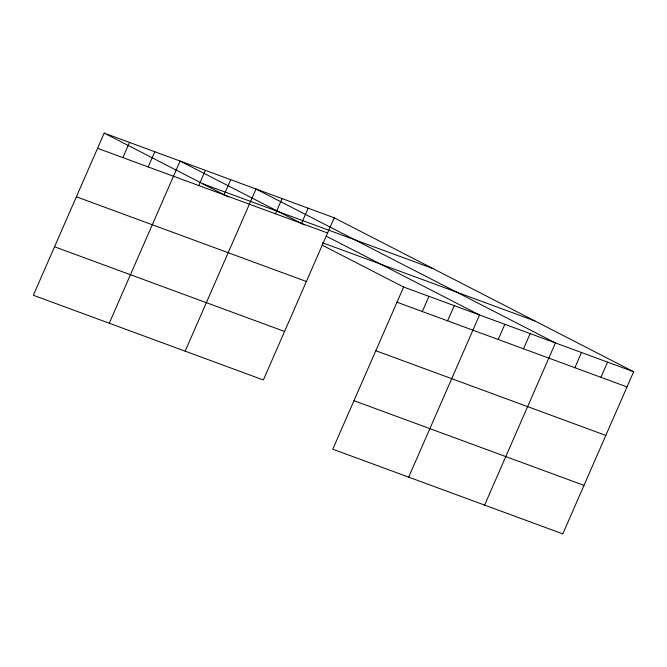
<?xml version="1.0" encoding="UTF-8"?>
<svg xmlns="http://www.w3.org/2000/svg" width="667" height="667" viewBox="0 0 667 667"><rect width="100%" height="100%" fill="white"/><g stroke="black" fill="none" stroke-linecap="round" stroke-linejoin="round"><path stroke-width="1" d="M104.202 133.108L33.35 295.273L263.365 379.973L334.217 217.801L104.202 133.108L228.464 196.99M122.861 157.612L129.498 142.43M148.166 166.933L154.802 151.743M109.255 323.228L180.107 161.055L304.369 224.937M198.766 185.568L205.403 170.377M224.07 194.881L230.707 179.69M185.159 351.175L256.011 189.011L555.444 342.93L484.592 505.094M275.438 213.799L282.074 198.608M301.509 223.395L308.146 208.204M322.203 245.173L403.635 287.027L332.783 449.199L562.798 533.892L633.65 371.727L334.217 217.801M422.303 311.539L428.939 296.348M447.599 320.852L454.235 305.661M408.688 477.147L479.54 314.982L326.188 236.151M498.207 339.486L504.844 324.295M523.503 348.799L530.14 333.608M574.879 367.717L581.516 352.526M600.942 377.314L607.579 362.123M203.01 183.9L433.025 268.601M97.565 148.299L327.58 232.991M322.336 242.688L534.834 320.927M403.635 287.027L633.65 371.727M396.998 302.218L627.013 386.91M76.371 196.798L306.386 281.499M375.804 350.725L605.828 435.418M54.544 246.773L284.559 331.466M353.977 400.692L583.992 485.384"/></g></svg>
